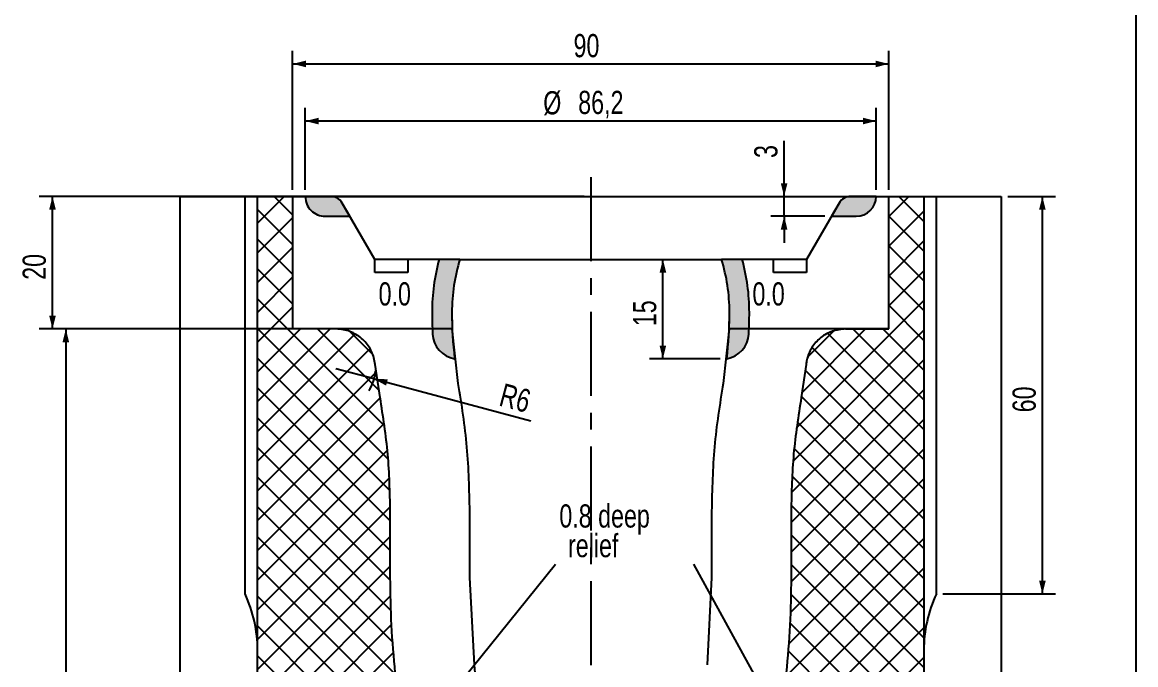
# Model space of a CAD drawing. Header units: millimetres. Extents: x 8 to 832, y 8 to 585.
# Drawn here: x 663.9 to 832, y 354.4 to 451.4 of the extents above; entities that cross this region are included whole.
import ezdxf

# ---------------------------------------------------------------- set-up
doc = ezdxf.new("R2010")
doc.units = ezdxf.units.MM
doc.linetypes.add('CENTERX2', pattern=[20.319999999999997, 12.7, -2.54, 2.54, -2.54])
for name, color, linetype in [('CENTERLINE', 4, 'CENTERX2'), ('DIMENSIONS', 2, 'Continuous'), ('HATCH', 3, 'Continuous'), ('TEXT', 2, 'Continuous')]:
    doc.layers.add(name, color=color, linetype=linetype)
doc.layers.add('OUTLINE', color=7, linetype='Continuous', lineweight=25)
doc.styles.add('SLDTEXTSTYLE0', font='TXT', dxfattribs={"width": 0.75})
doc.dimstyles.new('SLDDIMSTYLE0', dxfattribs={"dimtxt": 3.5, "dimasz": 2, "dimexe": 0, "dimexo": 0.0625, "dimgap": 0.875, "dimtad": 1, "dimrnd": 1e-09, "dimzin": 12, "dimdsep": 46, "dimtxsty": 'SLDTEXTSTYLE0', "dimsah": 1, "dimcen": 0.09, "dimadec": 0, "dimazin": 3, "dimtfac": 1, "dimtmove": 0, "dimatfit": 0, "dimfxl": 0, "dimfrac": 2, "dimtolj": 1, "dimtzin": 12, "dimarcsym": 0})
doc.dimstyles.new('SLDDIMSTYLE19', dxfattribs={"dimtxt": 3.5, "dimasz": 2, "dimexe": 0, "dimexo": 0.0625, "dimgap": 0.875, "dimtad": 1, "dimrnd": 1e-09, "dimzin": 12, "dimdsep": 46, "dimtxsty": 'SLDTEXTSTYLE0', "dimsah": 1, "dimcen": 0, "dimadec": 0, "dimazin": 3, "dimtfac": 1, "dimtofl": 0, "dimtmove": 0, "dimatfit": 3, "dimfxl": 0, "dimfrac": 2, "dimtolj": 1, "dimtzin": 12, "dimarcsym": 0})
doc.dimstyles.new('SLDDIMSTYLE2', dxfattribs={"dimtxt": 3.5, "dimasz": 2, "dimexe": 0, "dimexo": 0.0625, "dimgap": 0.875, "dimtad": 1, "dimrnd": 1e-09, "dimzin": 12, "dimdsep": 46, "dimtxsty": 'SLDTEXTSTYLE0', "dimsah": 1, "dimcen": 0.09, "dimadec": 0, "dimazin": 3, "dimtfac": 1, "dimtofl": 0, "dimtmove": 0, "dimatfit": 3, "dimfxl": 0, "dimfrac": 2, "dimtolj": 1, "dimtzin": 12, "dimarcsym": 0})
doc.dimstyles.new('SLDDIMSTYLE3', dxfattribs={"dimtxt": 0.18, "dimasz": 1, "dimexe": 0, "dimexo": 0.0625, "dimgap": 0, "dimtad": 0, "dimtih": 1, "dimtoh": 1, "dimdec": 0, "dimrnd": 1e-09, "dimzin": 0, "dimdsep": 46, "dimtxsty": 'Standard', "dimblk1": 'DOT', "dimblk2": 'DOT', "dimsah": 1, "dimcen": 0.09, "dimadec": 0, "dimazin": 0, "dimtfac": 1, "dimtdec": 0, "dimtofl": 0, "dimtmove": 0, "dimatfit": 3, "dimldrblk": 'DOT', "dimfxl": 0, "dimfrac": 2, "dimtolj": 1, "dimtzin": 0, "dimarcsym": 0})
doc.dimstyles.new('SLDDIMSTYLE9', dxfattribs={"dimtxt": 3.5, "dimasz": 2, "dimexe": 0, "dimexo": 0.0625, "dimgap": 0.875, "dimtad": 1, "dimdec": 1, "dimrnd": 1e-09, "dimzin": 12, "dimdsep": 46, "dimtxsty": 'SLDTEXTSTYLE0', "dimsah": 1, "dimcen": 0.09, "dimadec": 0, "dimazin": 3, "dimtfac": 1, "dimtdec": 1, "dimtofl": 0, "dimtmove": 0, "dimatfit": 3, "dimfxl": 0, "dimfrac": 2, "dimtolj": 1, "dimtzin": 12, "dimarcsym": 0})
pattern_1 = [(45.0000000000001, (0, 0), (-2.245064030267292, 2.245064030267284), []), (135.0000000000001, (0, 0), (-2.245064030267284, -2.245064030267292), [])]

# ---------------------------------------------------------------- blocks, each defined once
blk = doc.blocks.new('_D_64')
at = {"layer": 'DIMENSIONS'}
for p, q in [((710.2345239538462, 405.0677147176078), (668.4783166206543, 405.0677147176079)), ((670.4783166206543, 405.0677147176079), (670.4783166206538, 210.117714717608)), ((708.7199997052727, 210.1177147176079), (668.4783166206538, 210.117714717608))]:
    blk.add_line(p, q, dxfattribs=at)
for points in [[(670.4783166206543, 405.0677147176079), (669.9783166206543, 403.0677147176079), (670.9783166206543, 403.0677147176079)], [(670.4783166206538, 210.117714717608), (670.9783166206538, 212.117714717608), (669.9783166206538, 212.117714717608)]]:
    blk.add_solid(points, dxfattribs=at)
at = {"layer": 'DIMENSIONS', "char_height": 3.5, "attachment_point": 1, "rotation": 90.0000000000003, "style": 'SLDTEXTSTYLE0'}
for s, insert in [('hollow mill 0.2+/-0.02 deep at center', (665.9665797060753, 274.1628584396057)), ('194,95', (665.9665797060754, 258.6267465259843))]:
    blk.add_mtext(s, dxfattribs=dict(at, insert=insert))
blk = doc.blocks.new('_D_66')
at = {"layer": 'DIMENSIONS'}
for p, q in [((760.6185208038943, 400.5677147176078), (760.6185208038943, 415.5677147176078)), ((769.260267367031, 400.5677147176078), (758.6185208038943, 400.5677147176078))]:
    blk.add_line(p, q, dxfattribs=at)
for points in [[(760.6185208038943, 415.5677147176078), (760.1185208038943, 413.5677147176078), (761.1185208038943, 413.5677147176078)], [(760.6185208038943, 400.5677147176078), (761.1185208038943, 402.5677147176078), (760.1185208038943, 402.5677147176078)]]:
    blk.add_solid(points, dxfattribs=at)
at = {"layer": 'DIMENSIONS', "insert": (756.1067838893152, 405.481603524085), "char_height": 3.5, "attachment_point": 1, "rotation": 90, "style": 'SLDTEXTSTYLE0'}
blk.add_mtext('15', dxfattribs=at)
blk = doc.blocks.new('_D_67')
at = {"layer": 'DIMENSIONS'}
for p, q in [((778.9193049677784, 425.0677147176078), (778.9193049677784, 433.4591117665991)), ((778.9193049677784, 422.0677147176078), (778.9193049677784, 425.0677147176078)), ((785.0727764550052, 422.0677147176078), (776.9193049677784, 422.0677147176078)), ((778.9193049677784, 422.0677147176078), (778.9193049677784, 418.0677147176078))]:
    blk.add_line(p, q, dxfattribs=at)
for points in [[(778.9193049677784, 425.0677147176078), (779.4193049677784, 427.0677147176078), (778.4193049677784, 427.0677147176078)], [(778.9193049677784, 422.0677147176078), (778.4193049677784, 420.0677147176078), (779.4193049677784, 420.0677147176078)]]:
    blk.add_solid(points, dxfattribs=at)
at = {"layer": 'DIMENSIONS', "insert": (774.4075680531994, 430.8730005730762), "char_height": 3.5, "attachment_point": 1, "rotation": 90, "style": 'SLDTEXTSTYLE0'}
blk.add_mtext('3', dxfattribs=at)
blk = doc.blocks.new('_D_68')
at = {"layer": 'DIMENSIONS'}
for p, q in [((706.6351721479713, 426.0677147176078), (706.6351721479713, 438.4447160627154)), ((792.804827262574, 426.0677147176078), (792.804827262574, 438.4447160627155)), ((792.804827262574, 436.4447160627155), (706.6351721479713, 436.4447160627154))]:
    blk.add_line(p, q, dxfattribs=at)
for points in [[(706.6351721479713, 436.4447160627154), (708.6351721479713, 435.9447160627154), (708.6351721479713, 436.9447160627154)], [(792.804827262574, 436.4447160627155), (790.804827262574, 436.9447160627155), (790.804827262574, 435.9447160627155)]]:
    blk.add_solid(points, dxfattribs=at)
at = {"layer": 'DIMENSIONS', "char_height": 3.5, "attachment_point": 1, "style": 'SLDTEXTSTYLE0'}
for s, insert in [('%%c', (742.5550860099671, 440.9564531519174)), ('86,2', (747.8335234083412, 441.0099253285772))]:
    blk.add_mtext(s, dxfattribs=dict(at, insert=insert))
blk = doc.blocks.new('_D_69')
at = {"layer": 'DIMENSIONS'}
for p, q in [((748.7199997052726, 425.0677147176078), (666.4696997533129, 425.0677147176078)), ((668.4696997533129, 405.0677147176078), (668.4696997533129, 425.0677147176078)), ((685.2944950413623, 405.0677147176078), (666.4696997533129, 405.0677147176078))]:
    blk.add_line(p, q, dxfattribs=at)
for points in [[(668.4696997533129, 425.0677147176078), (667.9696997533129, 423.0677147176078), (668.9696997533129, 423.0677147176078)], [(668.4696997533129, 405.0677147176078), (668.9696997533129, 407.0677147176078), (667.9696997533129, 407.0677147176078)]]:
    blk.add_solid(points, dxfattribs=at)
at = {"layer": 'DIMENSIONS', "insert": (663.957962838734, 412.4838900345986), "char_height": 3.5, "attachment_point": 1, "rotation": 90.00000000000001, "style": 'SLDTEXTSTYLE0'}
blk.add_mtext('20', dxfattribs=at)
blk = doc.blocks.new('_D_72')
at = {"layer": 'DIMENSIONS'}
for q in [(711.2345239538463, 399.0677147176078), (740.6867638815668, 391.1760108136876)]:
    blk.add_line((717.0300789115807, 397.5148004469927), q, dxfattribs=at)
blk.add_arc((711.2345239538463, 399.0677147176078), 6.000000000000146, 326.5650511770796, 356.7938730374721, dxfattribs=at)
blk.add_solid([(717.0300789115807, 397.5148004469927), (718.8325210416077, 396.5141994436431), (719.0913400867101, 397.4801252699322)], dxfattribs=at)
at = {"layer": 'DIMENSIONS', "insert": (736.6155013057055, 396.9236612279255), "char_height": 3.5, "attachment_point": 1, "rotation": 345.00000000000085, "style": 'SLDTEXTSTYLE0'}
blk.add_mtext('R6', dxfattribs=at)
blk = doc.blocks.new('_D_75')
at = {"layer": 'DIMENSIONS'}
for p, q in [((704.7199997052727, 426.0677147176078), (704.7199997052727, 447.0686418543455)), ((794.7199997052726, 426.0677147176078), (794.7199997052726, 447.0686418543455)), ((704.7199997052727, 445.0686418543455), (794.7199997052726, 445.0686418543455))]:
    blk.add_line(p, q, dxfattribs=at)
for points in [[(704.7199997052727, 445.0686418543455), (706.7199997052727, 444.5686418543455), (706.7199997052727, 445.5686418543455)], [(794.7199997052726, 445.0686418543455), (792.7199997052726, 445.5686418543455), (792.7199997052726, 444.5686418543455)]]:
    blk.add_solid(points, dxfattribs=at)
at = {"layer": 'DIMENSIONS', "insert": (747.1338885117499, 449.5803787689245), "char_height": 3.5, "attachment_point": 1, "style": 'SLDTEXTSTYLE0'}
blk.add_mtext('90', dxfattribs=at)
blk = doc.blocks.new('_D_76')
at = {"layer": 'DIMENSIONS'}
for p, q in [((812.6699997052726, 425.0677147176078), (819.9101749483702, 425.0677147176078)), ((817.9101749483702, 365.0677147176078), (817.9101749483702, 425.0677147176078)), ((802.9038211108698, 365.0677147176078), (819.9101749483702, 365.0677147176078))]:
    blk.add_line(p, q, dxfattribs=at)
for points in [[(817.9101749483702, 425.0677147176078), (817.4101749483702, 423.0677147176078), (818.4101749483702, 423.0677147176078)], [(817.9101749483702, 365.0677147176078), (818.4101749483702, 367.0677147176078), (817.4101749483702, 367.0677147176078)]]:
    blk.add_solid(points, dxfattribs=at)
at = {"layer": 'DIMENSIONS', "insert": (813.3984380337916, 392.481603524085), "char_height": 3.5, "attachment_point": 1, "rotation": 90, "style": 'SLDTEXTSTYLE0'}
blk.add_mtext('60', dxfattribs=at)
blk = doc.blocks.new('SW_NOTE_9')
at = {"layer": 'TEXT', "color": 0, "char_height": 3.5, "attachment_point": 1, "style": 'SLDTEXTSTYLE0'}
for s, insert in [('0.8 deep', (0.5567524619765063, 9.023120013802732)), ('relief', (1.869252461976556, 4.550897834628309))]:
    blk.add_mtext(s, dxfattribs=dict(at, insert=insert))
blk = doc.blocks.new('_Dot')
at = {"color": 0, "linetype": 'ByBlock', "lineweight": -2}
blk.add_line((-0.5, 0), (-1, 0), dxfattribs=at)
at = {"color": 0, "linetype": 'ByBlock', "const_width": 0.5}
blk.add_lwpolyline([(-0.25, 0, 1), (0.25, 0, 1)], format="xyb", close=True, dxfattribs=at)

msp = doc.modelspace()

# ---------------------------------------------------------------- hatches: boundary and pattern name
at = {"layer": 'HATCH'}
h = msp.add_hatch(dxfattribs=at)
h.set_pattern_fill('NET', color=256, angle=45.0000000000001, style=0)
h.set_pattern_definition(pattern_1)
edge = h.paths.add_edge_path(flags=0)
edge.add_arc((711.2345239538463, 399.0677147176078), 6, 6.25619524549712, 90)
edge.add_line((711.2345239538463, 405.0677147176078), (704.7199997052727, 405.0677147176078))
edge.add_line((704.7199997052727, 405.0677147176078), (704.7199997052727, 425.0677147176078))
edge.add_line((704.7199997052727, 425.0677147176078), (699.4288235178597, 425.0677147176078))
edge.add_line((699.4288235178597, 425.0677147176078), (699.4288235178597, 356.5751472138753))
edge.add_line((699.4288235178597, 356.5751472138753), (699.4288235178597, 248.6102822213404))
edge.add_line((699.4288235178597, 248.6102822213404), (699.4288235178598, 180.1177147176078))
edge.add_line((699.4288235178598, 180.1177147176078), (709.7199997052727, 180.1177147176078))
edge.add_line((709.7199997052727, 180.1177147176078), (709.7199997052727, 186.5513033239708))
edge.add_spline(control_points=[(709.7199997052727, 186.5513033239708), (708.8468447817235, 187.1318378375789), (707.9736943139152, 187.7123790528959), (707.1005474888603, 188.2929257468878), (706.66397407626, 188.5831990939321), (706.2274015818754, 188.873473821984), (705.7908299181863, 189.1637497993876), (705.3542582544977, 189.454025776791), (704.9176874215012, 189.7443030035486), (704.4811173316738, 190.0345813480069)], knot_values=[0, 0, 0, 0, 0.003145596696665734, 0.003145596696665734, 0.003145596696665734, 0.00471839504523276, 0.00471839504523276, 0.00471839504523276, 0.006291193393797532, 0.006291193393797532, 0.006291193393797532, 0.006291193393797532], weights=[1, 1, 1, 1, 1, 1, 1, 1, 1, 1], degree=3, periodic=0)
edge.add_line((704.4811173316738, 190.0345813480069), (704.4770720811678, 190.0369165094103))
edge.add_line((704.4770720811678, 190.0369165094103), (704.4770720811678, 194.3977147176078))
edge.add_line((704.4770720811678, 194.3977147176078), (709.7199997052727, 194.3977147176074))
edge.add_line((709.7199997052727, 194.3977147176074), (709.7199997052727, 210.1177147176078))
edge.add_line((709.7199997052727, 210.1177147176078), (718.6321849185388, 210.1177147176078))
edge.add_arc((718.6321849185387, 216.1177147176078), 6, 270.0000000000019, 362.4455210943264)
edge.add_line((724.6267203876804, 216.3737313366024), (723.2309287669891, 249.0556814796186))
edge.add_arc((655.2928601167158, 246.1541597976799), 68.00000000000001, 2.445521094325386, 7.186868186310225)
edge.add_arc((885.6532913651797, 275.201811766191), 164.1846126896912, 180.238731033099, 187.1868681863102, ccw=False)
edge.add_line((721.470103870583, 274.5177151516301), (721.220103870583, 334.51771515163))
edge.add_arc((533.2217357937784, 333.7343886179765), 188.0000000000001, 0.2387310330989386, 5.927737860702459)
edge.add_arc((859.0771494976788, 367.5677147176078), 139.6071497924061, 180, 185.9277378607025, ccw=False)
edge.add_line((719.4699997052726, 367.5677147176078), (719.4699997052726, 377.5677147176079))
edge.add_arc((623.4533330386083, 377.5677147176079), 96.01666666666432, 0, 10.28552911576856)
edge.add_arc((788.7699997052727, 407.5677147176078), 72, 186.2561952454974, 190.2855291157687, ccw=False)
h = msp.add_hatch(color=256, dxfattribs=at)
edge = h.paths.add_edge_path(flags=0)
edge.add_arc((709.6351721479713, 425.0677147176078), 2.999999999999999, 180, 270.0000000000008)
edge.add_line((709.6351721479713, 422.0677147176078), (713.3672229555401, 422.0677147176078))
edge.add_line((713.3672229555401, 422.0677147176078), (712.2125224171608, 424.0677147176078))
edge.add_arc((710.480471609592, 423.0677147176078), 2.000000000000005, 30.00000000000054, 90)
edge.add_line((710.480471609592, 425.0677147176078), (706.6351721479713, 425.0677147176078))
h = msp.add_hatch(dxfattribs=at)
h.set_pattern_fill('NET', color=256, angle=45.0000000000001, style=0)
h.set_pattern_definition(pattern_1)
edge = h.paths.add_edge_path(flags=0)
edge.add_line((780.8078144920066, 210.1177147176078), (789.7199997052726, 210.1177147176078))
edge.add_line((789.7199997052726, 210.1177147176078), (789.7199997052726, 194.3977147176074))
edge.add_line((789.7199997052726, 194.3977147176074), (794.9629273293775, 194.3977147176078))
edge.add_line((794.9629273293775, 194.3977147176078), (794.9629273293775, 190.0369165094103))
edge.add_line((794.9629273293775, 190.0369165094104), (794.9588820788715, 190.0345813480069))
edge.add_spline(control_points=[(794.9588820788715, 190.0345813480069), (794.0857418993943, 189.4540246592084), (793.2125987266047, 188.8734724722268), (792.3394519034331, 188.2929257754731), (791.9028784917416, 188.0026524270259), (791.4663041713185, 187.7123804453124), (791.0297288405898, 187.4221099831329), (790.5931535098605, 187.131839520953), (790.1565771671372, 186.8415705808348), (789.7199997052726, 186.5513033239708)], knot_values=[0, 0, 0, 0, 0.003145596696548279, 0.003145596696548279, 0.003145596696548279, 0.004718395045184428, 0.004718395045184428, 0.004718395045184428, 0.006291193393823967, 0.006291193393823967, 0.006291193393823967, 0.006291193393823967], weights=[1, 1, 1, 1, 1, 1, 1, 1, 1, 1], degree=3, periodic=0)
edge.add_line((789.7199997052726, 186.5513033239708), (789.7199997052726, 180.1177147176078))
edge.add_line((789.7199997052726, 180.1177147176078), (800.0111758926856, 180.1177147176078))
edge.add_line((800.0111758926856, 180.1177147176078), (800.0111758926855, 248.6102822213404))
edge.add_line((800.0111758926855, 248.6102822213404), (800.0111758926855, 356.5751472138752))
edge.add_line((800.0111758926855, 356.5751472138752), (800.0111758926855, 425.0677147176078))
edge.add_line((800.0111758926855, 425.0677147176078), (794.7199997052726, 425.0677147176078))
edge.add_line((794.7199997052726, 425.0677147176078), (794.7199997052726, 405.0677147176078))
edge.add_line((794.7199997052726, 405.0677147176078), (788.2054754566989, 405.0677147176078))
edge.add_arc((788.2054754566989, 399.0677147176078), 6, 90, 173.7438047545027)
edge.add_arc((710.6699997052726, 407.5677147176078), 72, 349.71447088423133, 353.7438047545026, ccw=False)
edge.add_arc((875.986666371937, 377.5677147176079), 96.01666666666432, 169.7144708842315, 180)
edge.add_line((779.9699997052727, 377.5677147176079), (779.9699997052727, 367.5677147176078))
edge.add_arc((640.3628499128665, 367.5677147176078), 139.6071497924061, 354.07226213929755, 360, ccw=False)
edge.add_arc((966.2182636167669, 333.7343886179766), 188.0000000000001, 174.0722621392975, 179.7612689669011)
edge.add_line((778.2198955399623, 334.51771515163), (777.9698955399623, 274.5177151516301))
edge.add_arc((613.7867080453656, 275.2018117661909), 164.1846126896912, 352.81313181368984, 359.76126896690107, ccw=False)
edge.add_arc((844.1471392938295, 246.1541597976799), 68.00000000000001, 172.8131318136898, 177.5544789056747)
edge.add_line((776.2090706435562, 249.0556814796186), (774.8132790228648, 216.3737313366024))
edge.add_arc((780.8078144920066, 216.1177147176078), 6, 177.5544789056745, 270.0000000000008)
h = msp.add_hatch(dxfattribs=at)
h.set_pattern_fill('NET', color=256, angle=45.0000000000001, style=0)
h.set_pattern_definition(pattern_1)
edge = h.paths.add_edge_path(flags=0)
edge.add_line((780.8078144920066, 210.1177147176078), (789.7199997052726, 210.1177147176078))
edge.add_line((789.7199997052726, 210.1177147176078), (789.7199997052726, 194.3977147176074))
edge.add_line((789.7199997052726, 194.3977147176074), (794.9629273293775, 194.3977147176078))
edge.add_line((794.9629273293775, 194.3977147176078), (794.9629273293775, 190.0369165094103))
edge.add_line((794.9629273293775, 190.0369165094104), (794.9588820788715, 190.0345813480069))
edge.add_spline(control_points=[(794.9588820788715, 190.0345813480069), (794.0857418993943, 189.4540246592084), (793.2125987266047, 188.8734724722268), (792.3394519034331, 188.2929257754731), (791.9028784917416, 188.0026524270259), (791.4663041713185, 187.7123804453124), (791.0297288405898, 187.4221099831329), (790.5931535098605, 187.131839520953), (790.1565771671372, 186.8415705808348), (789.7199997052726, 186.5513033239708)], knot_values=[0, 0, 0, 0, 0.003145596696548279, 0.003145596696548279, 0.003145596696548279, 0.004718395045184428, 0.004718395045184428, 0.004718395045184428, 0.006291193393823967, 0.006291193393823967, 0.006291193393823967, 0.006291193393823967], weights=[1, 1, 1, 1, 1, 1, 1, 1, 1, 1], degree=3, periodic=0)
edge.add_line((789.7199997052726, 186.5513033239708), (789.7199997052726, 180.1177147176078))
edge.add_line((789.7199997052726, 180.1177147176078), (800.0111758926856, 180.1177147176078))
edge.add_line((800.0111758926856, 180.1177147176078), (800.0111758926855, 248.6102822213404))
edge.add_line((800.0111758926855, 248.6102822213404), (800.0111758926855, 356.5751472138752))
edge.add_line((800.0111758926855, 356.5751472138752), (800.0111758926855, 425.0677147176078))
edge.add_line((800.0111758926855, 425.0677147176078), (794.7199997052726, 425.0677147176078))
edge.add_line((794.7199997052726, 425.0677147176078), (794.7199997052726, 405.0677147176078))
edge.add_line((794.7199997052726, 405.0677147176078), (788.2054754566989, 405.0677147176078))
edge.add_arc((788.2054754566989, 399.0677147176078), 6, 90, 173.7438047545027)
edge.add_arc((710.6699997052726, 407.5677147176078), 72, 349.71447088423133, 353.7438047545026, ccw=False)
edge.add_arc((875.986666371937, 377.5677147176079), 96.01666666666432, 169.7144708842315, 180)
edge.add_line((779.9699997052727, 377.5677147176079), (779.9699997052727, 367.5677147176078))
edge.add_arc((640.3628499128665, 367.5677147176078), 139.6071497924061, 354.07226213929755, 360, ccw=False)
edge.add_arc((966.2182636167669, 333.7343886179766), 188.0000000000001, 174.0722621392975, 179.7612689669011)
edge.add_line((778.2198955399623, 334.51771515163), (777.9698955399623, 274.5177151516301))
edge.add_arc((613.7867080453656, 275.2018117661909), 164.1846126896912, 352.81313181368984, 359.76126896690107, ccw=False)
edge.add_arc((844.1471392938295, 246.1541597976799), 68.00000000000001, 172.8131318136898, 177.5544789056747)
edge.add_line((776.2090706435562, 249.0556814796186), (774.8132790228648, 216.3737313366024))
edge.add_arc((780.8078144920066, 216.1177147176078), 6, 177.5544789056745, 270.0000000000008)
h = msp.add_hatch(dxfattribs=at)
h.set_pattern_fill('NET', color=256, angle=45.0000000000001, style=0)
h.set_pattern_definition(pattern_1)
edge = h.paths.add_edge_path(flags=0)
edge.add_line((780.8078144920066, 210.1177147176078), (789.7199997052726, 210.1177147176078))
edge.add_line((789.7199997052726, 210.1177147176078), (789.7199997052726, 194.3977147176074))
edge.add_line((789.7199997052726, 194.3977147176074), (794.9629273293775, 194.3977147176078))
edge.add_line((794.9629273293775, 194.3977147176078), (794.9629273293775, 190.0369165094103))
edge.add_line((794.9629273293775, 190.0369165094104), (794.9588820788715, 190.0345813480069))
edge.add_spline(control_points=[(794.9588820788715, 190.0345813480069), (794.0857418993943, 189.4540246592084), (793.2125987266047, 188.8734724722268), (792.3394519034331, 188.2929257754731), (791.9028784917416, 188.0026524270259), (791.4663041713185, 187.7123804453124), (791.0297288405898, 187.4221099831329), (790.5931535098605, 187.131839520953), (790.1565771671372, 186.8415705808348), (789.7199997052726, 186.5513033239708)], knot_values=[0, 0, 0, 0, 0.003145596696548279, 0.003145596696548279, 0.003145596696548279, 0.004718395045184428, 0.004718395045184428, 0.004718395045184428, 0.006291193393823967, 0.006291193393823967, 0.006291193393823967, 0.006291193393823967], weights=[1, 1, 1, 1, 1, 1, 1, 1, 1, 1], degree=3, periodic=0)
edge.add_line((789.7199997052726, 186.5513033239708), (789.7199997052726, 180.1177147176078))
edge.add_line((789.7199997052726, 180.1177147176078), (800.0111758926856, 180.1177147176078))
edge.add_line((800.0111758926856, 180.1177147176078), (800.0111758926855, 248.6102822213404))
edge.add_line((800.0111758926855, 248.6102822213404), (800.0111758926855, 356.5751472138752))
edge.add_line((800.0111758926855, 356.5751472138752), (800.0111758926855, 425.0677147176078))
edge.add_line((800.0111758926855, 425.0677147176078), (794.7199997052726, 425.0677147176078))
edge.add_line((794.7199997052726, 425.0677147176078), (794.7199997052726, 405.0677147176078))
edge.add_line((794.7199997052726, 405.0677147176078), (788.2054754566989, 405.0677147176078))
edge.add_arc((788.2054754566989, 399.0677147176078), 6, 90, 173.7438047545027)
edge.add_arc((710.6699997052726, 407.5677147176078), 72, 349.71447088423133, 353.7438047545026, ccw=False)
edge.add_arc((875.986666371937, 377.5677147176079), 96.01666666666432, 169.7144708842315, 180)
edge.add_line((779.9699997052727, 377.5677147176079), (779.9699997052727, 367.5677147176078))
edge.add_arc((640.3628499128665, 367.5677147176078), 139.6071497924061, 354.07226213929755, 360, ccw=False)
edge.add_arc((966.2182636167669, 333.7343886179766), 188.0000000000001, 174.0722621392975, 179.7612689669011)
edge.add_line((778.2198955399623, 334.51771515163), (777.9698955399623, 274.5177151516301))
edge.add_arc((613.7867080453656, 275.2018117661909), 164.1846126896912, 352.81313181368984, 359.76126896690107, ccw=False)
edge.add_arc((844.1471392938295, 246.1541597976799), 68.00000000000001, 172.8131318136898, 177.5544789056747)
edge.add_line((776.2090706435562, 249.0556814796186), (774.8132790228648, 216.3737313366024))
edge.add_arc((780.8078144920066, 216.1177147176078), 6, 177.5544789056745, 270.0000000000008)
h = msp.add_hatch(color=256, dxfattribs=at)
edge = h.paths.add_edge_path(flags=0)
edge.add_arc((788.9595278009532, 423.0677147176078), 2.000000000000005, 90, 149.9999999999995)
edge.add_line((787.2274769933844, 424.0677147176078), (786.0727764550052, 422.0677147176078))
edge.add_line((786.0727764550052, 422.0677147176078), (789.8048272625739, 422.0677147176078))
edge.add_arc((789.8048272625739, 425.0677147176078), 3.000000000000003, 270.0000000000008, 360.0000000000008)
edge.add_line((792.804827262574, 425.0677147176078), (788.9595278009532, 425.0677147176078))
h = msp.add_hatch(color=256, dxfattribs=at)
edge = h.paths.add_edge_path(flags=0)
edge.add_arc((756.0366663719391, 407.5677147176078), 27.26666666666652, 162.9384687801036, 179.9999999999999)
edge.add_arc((788.7699997052725, 407.5677147176078), 60.00000000000001, 179.9999999999999, 186.6997651777611)
edge.add_arc((729.8492201132993, 404.5112899640581), 3.999999999999995, 182.9694688131542, 260.3649423970745, ccw=False)
edge.add_arc((788.7699997052725, 407.5677147176078), 63, 180, 182.9694688131554, ccw=False)
edge.add_arc((756.0366663719391, 407.5677147176078), 30.26666666666653, 164.673616484417, 180, ccw=False)
edge.add_line((726.8464092454404, 415.5677147176078), (729.9699997052726, 415.5677147176078))
h = msp.add_hatch(color=256, dxfattribs=at)
edge = h.paths.add_edge_path(flags=0)
edge.add_arc((769.5907792972458, 404.5112899640581), 4.000000000000004, 279.6350576029279, 357.0305311868457)
edge.add_arc((710.6699997052726, 407.5677147176078), 63, 357.0305311868453, 360.0000000000008)
edge.add_arc((743.4033330386062, 407.5677147176078), 30.26666666666653, 0, 15.3263835155823)
edge.add_line((772.5935901651047, 415.5677147176078), (769.4699997052726, 415.5677147176078))
edge.add_arc((743.4033330386062, 407.5677147176078), 27.26666666666652, -1.0231815394945443e-12, 17.061531219895585, ccw=False)
edge.add_arc((710.6699997052726, 407.5677147176078), 60, 353.30023482223976, 359.99999999999994, ccw=False)

# ---------------------------------------------------------------- linework, layer by layer
at = {"layer": 'CENTERLINE'}
msp.add_line((749.7199997052726, 427.9746224874735), (749.7199997052726, 176.8456060889795), dxfattribs=at)
at = {"layer": 'OUTLINE'}
for p, q in [((832.0000000000003, 585), (832.0000000000003, 8.000000000000007)), ((687.7449347542872, 425.0511501709429), (688.061241702949, 425.0677128116099)), ((687.7449347542872, 180.1177088896243), (687.7449347542872, 425.0511501709429)), ((688.061241702949, 425.0677128116099), (697.5361748503794, 425.0677128116099)), ((697.5361748503794, 365.0677141527144), (697.5361748503794, 425.0677128116099)), ((697.5361748503794, 425.0677128116099), (699.4288234876742, 425.0677128116099)), ((699.4288234876742, 356.5751475075689), (699.4288234876742, 425.0677128116099)), ((699.4288234876742, 425.0677128116099), (704.7200023101916, 425.0677128116099)), ((704.7200023101916, 425.0677128116099), (704.7200023101916, 405.067716983935)), ((704.7200023101916, 425.0677128116099), (710.4804708527674, 425.0677128116099)), ((710.480471609592, 425.0677147176078), (706.6351721479713, 425.0677147176078)), ((710.4804708527674, 425.0677128116099), (788.9595280306687, 425.0677128116099)), ((717.1199998723616, 415.5677159110514), (712.2125222252955, 424.0677182356325)), ((713.3672229555401, 422.0677147176078), (712.2125224171608, 424.0677147176078)), ((775.7563546205213, 425.0677128116099), (775.7563546205213, 425.0802148858515)), ((776.4610249454429, 425.0677128116099), (776.4610249454429, 425.0802148858515)), ((787.2274766581406, 424.0677182356325), (782.3199999423971, 415.5677159110514)), ((787.2274769933844, 424.0677147176078), (786.0727764550052, 422.0677147176078)), ((792.804827262574, 425.0677147176078), (788.9595278009532, 425.0677147176078)), ((788.9595280306687, 425.0677128116099), (794.7200002985348, 425.0677128116099)), ((794.7200002985348, 405.067716983935), (794.7200002985348, 425.0677128116099)), ((794.7200002985348, 425.0677128116099), (800.0111753957619, 425.0677128116099)), ((800.0111753957619, 425.0677128116099), (800.0111753957619, 356.5751475075689)), ((800.0111753957619, 425.0677128116099), (801.9038221704116, 425.0677128116099)), ((801.9038221704116, 365.0677141527144), (801.9038221704116, 425.0677128116099)), ((801.9038221704116, 425.0677128116099), (811.3787590431323, 425.0677128116099)), ((811.6950659917941, 425.0511501709429), (811.6950659917941, 180.1177088896243)), ((709.6351721479713, 422.0677147176078), (713.3672229555401, 422.0677147176078)), ((786.0727764550052, 422.0677147176078), (789.8048272625739, 422.0677147176078)), ((717.1199998723616, 413.5677118579355), (717.1199998723616, 415.5677159110514)), ((722.1199988292803, 415.5677159110514), (717.1199998723616, 415.5677159110514)), ((722.1199988292803, 415.5677159110514), (722.1199988292803, 413.5677118579355)), ((729.970001326715, 415.5677159110514), (722.1199988292803, 415.5677159110514)), ((729.9699997052726, 415.5677147176078), (726.8464092454404, 415.5677147176078)), ((729.970001326715, 415.5677159110514), (769.4699997104046, 415.5677159110514)), ((777.3200000541558, 415.5677159110514), (769.4699997104046, 415.5677159110514)), ((772.5935901651047, 415.5677147176078), (769.4699997052726, 415.5677147176078)), ((782.3199999423971, 415.5677159110514), (777.3200000541558, 415.5677159110514)), ((777.3200000541558, 413.5677118579355), (777.3200000541558, 415.5677159110514)), ((782.3199999423971, 415.5677159110514), (782.3199999423971, 413.5677118579355)), ((722.1199988292803, 413.5677118579355), (717.1199998723616, 413.5677118579355)), ((782.3199999423971, 413.5677118579355), (777.3200000541558, 413.5677118579355)), ((711.2345254885306, 405.067716983935), (704.7200023101916, 405.067716983935)), ((728.8221056638636, 405.0677147176078), (711.2345239538462, 405.0677147176078)), ((729.7342314290156, 396.85449495711), (728.8221052753081, 405.067716983935)), ((770.6178937245434, 405.067716983935), (769.7057689096121, 396.85449495711)), ((794.7199997052726, 405.0677147176078), (770.6178937466816, 405.0677147176078)), ((788.2054752575507, 405.067716983935), (794.7200002985348, 405.067716983935)), ((717.9270281361689, 394.7118495384661), (717.1987897621741, 399.7215603271929)), ((782.2412081899395, 399.7215603271929), (781.5129716785898, 394.7118495384661)), ((719.4699986743083, 367.5677154938189), (719.4699986743083, 377.5677134076563)), ((731.4706600176444, 367.5677154938189), (731.4704029726138, 377.5677134076563)), ((767.9695974824292, 377.5677134076563), (767.9693384583381, 367.5677154938189)), ((779.9699992778053, 377.5677134076563), (779.9699992778053, 367.5677154938189)), ((732.153375344192, 354.389203039786), (731.4706600176444, 367.5677154938189)), ((767.9693384583381, 367.5677154938189), (767.2866228407522, 354.389203039786)), ((699.4288234876742, 248.6102853695361), (699.4288234876742, 356.5751475075689)), ((800.0111753957619, 356.5751475075689), (800.0111753957619, 248.6102853695361))]:
    msp.add_line(p, q, dxfattribs=at)
for centre, radius, start, end in [((709.6351721479713, 425.0677147176078), 3, 180, 270.0000000000008), ((710.480471609592, 423.0677147176078), 2, 30.00000000000054, 90), ((710.480471609592, 423.0677147176078), 2, 30.00000000000054, 90), ((788.9595278009532, 423.0677147176078), 2, 90, 149.9999999999995), ((788.9595278009532, 423.0677147176078), 2, 90, 149.9999999999995), ((789.8048272625739, 425.0677147176078), 3.000000000000114, 270.0000000000008, 0), ((756.0366663719391, 407.5677147176078), 30.26666666666654, 164.6736164844178, 180), ((756.0366663719391, 407.5677147176078), 27.26666666666654, 162.9384687801036, 180), ((756.0366663719391, 407.5677147176078), 27.26666666666654, 162.9384687801036, 180), ((743.4033330386062, 407.5677147176078), 27.26666666666654, 0, 17.06153121989644), ((743.4033330386062, 407.5677147176078), 27.26666666666642, 7.124442486478278e-13, 17.06153121989644), ((743.4033330386062, 407.5677147176078), 30.26666666666643, 0, 15.3263835155823), ((788.7699997052725, 407.5677147176078), 63, 180, 182.9694688131562), ((788.7699997052727, 407.5677147176078), 60.00000000000011, 180, 182.3880154632696), ((788.7699997052725, 407.5677147176078), 60, 180, 186.6997651777611), ((710.6699997052726, 407.5677147176078), 60.00000000000007, 353.3002348222406, 7.633331235512441e-13), ((710.6699997052726, 407.5677147176078), 60.00000000000011, 357.6119845367321, 0), ((710.6699997052726, 407.5677147176078), 63.00000000000001, 357.0305311868453, 0), ((729.8492201132993, 404.5112899640581), 4.00000000000002, 182.969468813155, 260.3649423970753), ((769.5907792972458, 404.5112899640581), 4.000000000000024, 279.6350576029279, 357.0305311868457), ((679.4288235178598, 356.5751472138753), 19.99999999999989, 0, 25.12714304285993), ((820.0111758926856, 356.5751472138753), 20.00000000000011, 154.8728569571402, 180.000000000001)]:
    msp.add_arc(centre, radius, start, end, dxfattribs=at)
for points, knots in [([(811.3787590431323, 425.0677128116099), (811.4494275653063, 425.0664750602752), (811.5550879272814, 425.0646244307439), (811.660241865707, 425.0545023341828), (811.6950659917941, 425.0511501709429)], [0, 0, 0, 0, 0.6688271822385515, 1, 1, 1, 1]), ([(717.1987897621741, 399.7215603271929), (717.0593438376196, 400.3849158539606), (716.7804523595576, 401.7116251423951), (715.5562659224436, 403.3854886174395), (713.8946973927398, 404.5712927757414), (712.3541217815399, 405.0290178061275), (711.4586083637048, 405.0599714929182), (711.2345254885306, 405.067716983935)], [0, 0, 0, 0, 0.2307496680500482, 0.4614987221059305, 0.6922464498479711, 0.9229913265511472, 1, 1, 1, 1]), ([(788.2054752575507, 405.067716983935), (787.530887211629, 405.0013932125517), (786.1817100439406, 404.8687455640107), (784.3844442273609, 403.8342843370286), (783.0246242437712, 402.3118892350366), (782.4016929545163, 400.8303583570629), (782.2733325031834, 399.9435089671762), (782.2412081899395, 399.7215603271929)], [0, 0, 0, 0, 0.2307423294319602, 0.4614850268558777, 0.6922286574181276, 0.9229751616330222, 1, 1, 1, 1]), ([(731.4704029726138, 377.5677134076563), (731.3981481431224, 380.7886177199475), (731.253053345956, 387.2565100556467), (730.2418647082429, 393.6465767047059), (729.7342314290156, 396.85449495711)], [0, 0, 0, 0, 0.4979836003938451, 1, 1, 1, 1]), ([(769.7057689096121, 396.85449495711), (769.2016413024267, 393.6724756916405), (768.1893038875203, 387.2826705877854), (768.0430295654483, 380.8147263560603), (767.9695974824292, 377.5677134076563)], [0, 0, 0, 0, 0.4979837747398311, 1, 1, 1, 1]), ([(719.4699986743083, 377.5677134076563), (719.4058418303584, 380.4307883548302), (719.2770084200498, 386.1801314755944), (718.3782301409288, 391.8603054529871), (717.9270281361689, 394.7118495384661)], [0, 0, 0, 0, 0.4979829672773722, 1, 1, 1, 1]), ([(781.5129716785898, 394.7118495384661), (781.0648867370346, 391.8833347635058), (780.1650872188334, 386.2033933155734), (780.0352032346314, 380.4540040564383), (779.9699992778053, 377.5677134076563)], [0, 0, 0, 0, 0.4979830867781281, 1, 1, 1, 1]), ([(720.2164872454753, 353.1499144414869), (719.9990741690305, 355.5448391530697), (719.5636650759395, 360.341109983429), (719.5012486632429, 365.1566979005045), (719.4699986743083, 367.5677154938189)], [0, 0, 0, 0, 0.4993305833405757, 1, 1, 1, 1]), ([(779.9699992778053, 367.5677154938189), (779.9389167728867, 365.163147208626), (779.8766684254886, 360.3475635755912), (779.4414248006316, 355.5512712313999), (779.2235116379609, 353.1499144414869)], [0, 0, 0, 0, 0.4993306042278023, 1, 1, 1, 1]), ([(733.2216135131468, 334.5677138099877), (733.1667418204638, 337.8738461126997), (733.0568629319257, 344.4942750628373), (732.4547853684156, 351.0881831677763), (732.153375344192, 354.389203039786)], [0, 0, 0, 0, 0.4993833976034506, 0.9999999999999999, 0.9999999999999999, 0.9999999999999999, 0.9999999999999999])]:
    msp.add_open_spline(points, degree=3, knots=knots, dxfattribs=at)

# ---------------------------------------------------------------- block references
at = {"layer": 'TEXT'}
msp.add_blockref('SW_NOTE_9', (744.4281487743027, 369.5688926458158), dxfattribs=at)

# ---------------------------------------------------------------- texts
at = {"layer": 'TEXT', "char_height": 3.5, "attachment_point": 1, "style": 'SLDTEXTSTYLE0'}
for insert in [(717.6988440936217, 412.1073691926283), (774.1368624059052, 412.107369192628)]:
    msp.add_mtext('0.0', dxfattribs=dict(at, insert=insert))

# ---------------------------------------------------------------- dimensions: what is measured, and where the dimension line sits
at = {"layer": 'DIMENSIONS'}
dim = msp.add_linear_dim(base=(794.7199997052726, 445.0686418543455), p1=(704.7199997052727, 425.0677147176078), p2=(794.7199997052726, 425.0677147176078), dimstyle='SLDDIMSTYLE2', dxfattribs=at)
dim.commit()
dim.dimension.update_dxf_attribs({"geometry": '_D_75', "text_midpoint": (749.7199997052726, 445.0686418543455), "dimtype": 160})
for base, p1, p2, angle, text, dimstyle, picture, middle in [((706.6351721479713, 436.4447160627155), (792.804827262574, 425.0677147176078), (706.6351721479713, 425.0677147176078), 7.559245744890333e-14, '%%c<>', 'SLDDIMSTYLE9', '_D_68', (749.7199997052726, 436.4447160627155)), ((670.4783166206538, 210.117714717608), (711.2345239538462, 405.0677147176078), (709.7199997052727, 210.1177147176079), 90.0000000000002, '<> hollow mill 0.2+/-0.02 deep at center', 'SLDDIMSTYLE2', '_D_64', (670.478316620654, 307.592714717608))]:
    dim = msp.add_linear_dim(base=base, p1=p1, p2=p2, angle=angle, text=text, dimstyle=dimstyle, dxfattribs=at)
    dim.commit()
    dim.dimension.update_dxf_attribs({"geometry": picture, "text_midpoint": middle, "dimtype": 160})
for base, p1, p2, dimstyle, picture, middle in [((778.9193049677784, 425.0677147176078), (786.0727764550052, 422.0677147176078), (788.9595278009532, 425.0677147176078), 'SLDDIMSTYLE0', '_D_67', (778.9193049677784, 432.1660561698376)), ((668.469699753313, 425.0677147176078), (749.7199997052726, 405.0677147176078), (749.7199997052726, 425.0677147176078), 'SLDDIMSTYLE2', '_D_69', (668.469699753313, 415.0677147176078)), ((817.9101749483701, 425.0677147176078), (801.9038211108698, 365.0677147176078), (811.6699997052726, 425.0677147176078), 'SLDDIMSTYLE2', '_D_76', (817.9101749483701, 395.0677147176078)), ((760.6185208038944, 415.5677147176078), (770.260267367031, 400.5677147176078), (769.4699997052726, 415.5677147176078), 'SLDDIMSTYLE2', '_D_66', (760.6185208038944, 408.0677147176078))]:
    dim = msp.add_linear_dim(base=base, p1=p1, p2=p2, angle=90.0000000000002, dimstyle=dimstyle, dxfattribs=at)
    dim.commit()
    dim.dimension.update_dxf_attribs({"geometry": picture, "text_midpoint": middle, "dimtype": 160})
dim = msp.add_radius_dim(center=(711.2345239538463, 399.0677147176078), mpoint=(717.0300789115807, 397.5148004469927), dimstyle='SLDDIMSTYLE19', dxfattribs=at)
dim.commit()
dim.dimension.update_dxf_attribs({"geometry": '_D_72', "text_midpoint": (738.2015785922241, 391.8419268845004), "dimtype": 164})

# ---------------------------------------------------------------- leaders
at = {"layer": 'TEXT'}
for points in [[(709.3950596331573, 326.1713892658649), (744.4281487743027, 369.5688926458158)], [(788.6791758975354, 327.072705134322), (765.2928994082843, 369.5688926458158)]]:
    msp.add_leader(points, dimstyle='SLDDIMSTYLE3', dxfattribs=at)

doc.saveas('drawing.dxf')
